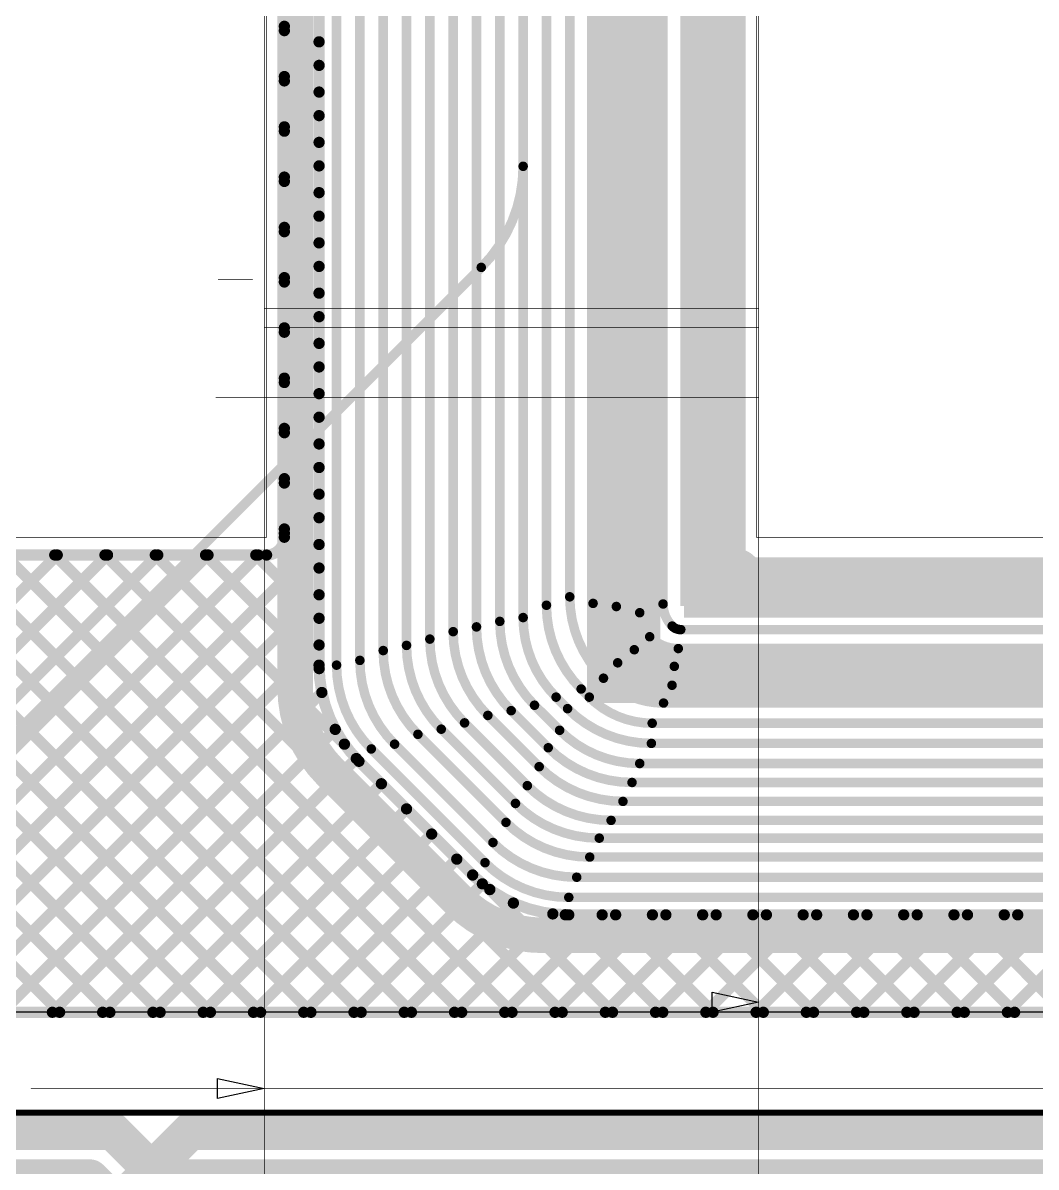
# Model space of a CAD drawing. Header units: millimetres. Extents: x 235 to 830, y 272 to 692.
# Drawn here: x 504.7 to 526.42, y 551.58 to 576.11 of the extents above; entities that cross this region are included whole.
import ezdxf

# ---------------------------------------------------------------- set-up
doc = ezdxf.new("R2010")
doc.units = ezdxf.units.MM
for name, color, linetype in [('BottomLayer', 5, 'Continuous'), ('KeepOutLayer', 6, 'Continuous'), ('Mechanical1', 6, 'Continuous'), ('Mechanical2', 216, 'Continuous'), ('Mechanical4', 56, 'Continuous'), ('TopLayer', 1, 'Continuous')]:
    doc.layers.add(name, color=color, linetype=linetype)

# ---------------------------------------------------------------- blocks, each defined once
blk = doc.blocks.new('ANTENNA_NFC_60MMX30MM_B_1')
at = {"layer": 'BottomLayer', "const_width": 0.8}
for points in [[(-25.272, 14.6), (0, 14.6)], [(0, 14.6), (1, 13.6)], [(1.651, 14.6), (25.272, 14.6)], [(-24.838, 13.6), (-0.492, 13.6)], [(-0.492, 13.6), (0.508, 12.6)], [(1, 13.6), (24.838, 13.6)]]:
    blk.add_lwpolyline(points, dxfattribs=at)
at = {"layer": 'BottomLayer', "const_width": 0.4}
for points in [[(-0.2, 14.6, 1), (0.2, 14.6, 1)], [(-0.2, 14.6, 1), (0.2, 14.6, 1)], [(1.451, 14.6, 1), (1.851, 14.6, 1)], [(-0.692, 13.6, 1), (-0.292, 13.6, 1)], [(-0.692, 13.6, 1), (-0.292, 13.6, 1)], [(0.8, 13.6, 1), (1.2, 13.6, 1)], [(0.8, 13.6, 1), (1.2, 13.6, 1)]]:
    blk.add_lwpolyline(points, format="xyb", close=True, dxfattribs=at)
at = {"layer": 'Mechanical1', "const_width": 0.127}
blk.add_lwpolyline([(-30, 15), (30, 15)], dxfattribs=at)
at = {"layer": 'TopLayer', "const_width": 0.8}
blk.add_lwpolyline([(-1.349, 11.6), (1.651, 14.6)], dxfattribs=at)
at = {"layer": 'TopLayer', "const_width": 0.4}
blk.add_lwpolyline([(1.451, 14.6, 1), (1.851, 14.6, 1)], format="xyb", close=True, dxfattribs=at)

msp = doc.modelspace()

# ---------------------------------------------------------------- linework, layer by layer
at = {"layer": 'BottomLayer'}
msp.add_line((538.934, 554.902), (474.164, 554.902), dxfattribs=at)
at = {"layer": 'BottomLayer', "const_width": 1.016}
msp.add_lwpolyline([(520.811, 563.995, -0.198912), (520.014, 564.325)], format="xyb", dxfattribs=at)
at = {"layer": 'BottomLayer'}
for points, const_width in [([(519.76, 564.325, 1), (520.268, 564.325, 1)], 0.508), ([(520.493, 563.995, 1), (521.128, 563.995, 1)], 0.635), ([(520.557, 563.995, 1), (521.065, 563.995, 1)], 0.508), ([(517.21, 562.166, 1), (517.845, 562.166, 1)], 0.635)]:
    msp.add_lwpolyline(points, format="xyb", close=True, dxfattribs=dict(at, const_width=const_width))
at = {"layer": 'BottomLayer', "const_width": 1.27}
for points in [[(520.811, 563.995), (543.628, 563.995)], [(517.528, 562.166), (542.216, 562.166)]]:
    msp.add_lwpolyline(points, dxfattribs=at)
at = {"layer": 'BottomLayer'}
for points in [[(519.557, 564.02), (520.192, 564.02), (519.557, 597.012), (520.192, 597.012)], [(516.791, 561.531), (518.366, 561.531), (516.791, 587.286), (518.366, 587.286)], [(518.874, 563.36), (520.192, 563.36), (518.874, 585.432), (520.192, 585.432)], [(519.484, 563.36), (543.334, 563.36), (519.484, 564.655), (543.334, 564.655)]]:
    msp.add_solid(points, dxfattribs=at)
at = {"layer": 'KeepOutLayer', "const_width": 0.0127}
for points in [[(509.924, 565.086), (509.924, 600.816)], [(520.424, 565.086), (520.424, 600.816)], [(467.874, 565.086), (509.924, 565.086)], [(520.424, 565.086), (547.474, 565.086)]]:
    msp.add_lwpolyline(points, dxfattribs=at)
at = {"layer": 'KeepOutLayer', "const_width": 0.00635}
for points in [[(509.921, 565.086, 1), (509.927, 565.086, 1)], [(509.921, 565.086, 1), (509.927, 565.086, 1)], [(520.421, 565.086, 1), (520.427, 565.086, 1)], [(520.421, 565.086, 1), (520.427, 565.086, 1)]]:
    msp.add_lwpolyline(points, format="xyb", close=True, dxfattribs=at)
at = {"layer": 'Mechanical1'}
for p, q in [((519.474, 555.331), (520.474, 555.116)), ((519.474, 554.902), (519.474, 555.331)), ((520.474, 555.116), (519.474, 554.902)), ((508.874, 553.484), (509.874, 553.27)), ((508.874, 553.056), (508.874, 553.484)), ((509.874, 553.27), (508.874, 553.056))]:
    msp.add_line(p, q, dxfattribs=at)
at = {"layer": 'Mechanical1', "const_width": 0.0127}
for points in [[(509.874, 520.74), (509.874, 586.24)], [(520.474, 520.74), (520.474, 586.24)], [(508.886, 570.606), (509.623, 570.606)], [(509.874, 569.986), (520.474, 569.986)], [(509.874, 569.586), (520.474, 569.586)], [(508.835, 568.086), (520.474, 568.086)], [(504.874, 553.27), (509.874, 553.27)], [(504.874, 553.27), (515.174, 553.27)], [(515.174, 553.27), (541.926, 553.27)], [(520.474, 553.27), (541.926, 553.27)]]:
    msp.add_lwpolyline(points, dxfattribs=at)
at = {"layer": 'Mechanical1', "const_width": 0.00635}
for points in [[(508.883, 570.606, 1), (508.889, 570.606, 1)], [(509.619, 570.606, 1), (509.626, 570.606, 1)], [(509.871, 569.986, 1), (509.877, 569.986, 1)], [(520.471, 569.986, 1), (520.477, 569.986, 1)], [(509.871, 569.586, 1), (509.877, 569.586, 1)], [(520.471, 569.586, 1), (520.477, 569.586, 1)], [(508.832, 568.086, 1), (508.838, 568.086, 1)], [(520.471, 568.086, 1), (520.477, 568.086, 1)], [(504.871, 553.27, 1), (504.877, 553.27, 1)], [(504.871, 553.27, 1), (504.877, 553.27, 1)], [(509.871, 553.27, 1), (509.877, 553.27, 1)], [(515.171, 553.27, 1), (515.177, 553.27, 1)], [(515.171, 553.27, 1), (515.177, 553.27, 1)], [(520.471, 553.27, 1), (520.477, 553.27, 1)]]:
    msp.add_lwpolyline(points, format="xyb", close=True, dxfattribs=at)
at = {"layer": 'Mechanical2', "const_width": 0.203}
for points in [[(515.424, 573.039), (515.424, 596.803)], [(473.792, 530.137), (514.526, 570.871)]]:
    msp.add_lwpolyline(points, dxfattribs=at)
msp.add_lwpolyline([(515.424, 573.039, -0.198912), (514.526, 570.871)], format="xyb", dxfattribs=at)
at = {"layer": 'Mechanical2', "const_width": 0.102}
for points in [[(515.373, 573.039, 1), (515.475, 573.039, 1)], [(515.373, 573.039, 1), (515.475, 573.039, 1)], [(514.475, 570.871, 1), (514.577, 570.871, 1)], [(514.475, 570.871, 1), (514.577, 570.871, 1)]]:
    msp.add_lwpolyline(points, format="xyb", close=True, dxfattribs=at)
at = {"layer": 'Mechanical4', "const_width": 0.0127}
for points in [[(509.924, 565.086), (509.924, 600.816)], [(520.424, 565.086), (520.424, 600.816)], [(467.874, 565.086), (509.924, 565.086)], [(520.424, 565.086), (547.474, 565.086)]]:
    msp.add_lwpolyline(points, dxfattribs=at)
at = {"layer": 'Mechanical4', "const_width": 0.00635}
for points in [[(509.921, 565.086, 1), (509.927, 565.086, 1)], [(509.921, 565.086, 1), (509.927, 565.086, 1)], [(520.421, 565.086, 1), (520.427, 565.086, 1)], [(520.421, 565.086, 1), (520.427, 565.086, 1)]]:
    msp.add_lwpolyline(points, format="xyb", close=True, dxfattribs=at)
at = {"layer": 'TopLayer'}
msp.add_line((538.934, 554.902), (474.164, 554.902), dxfattribs=at)
for points, const_width in [([(512.424, 562.657), (512.424, 599.516)], 0.203), ([(516.924, 563.668), (516.924, 599.516)], 0.203), ([(510.305, 565.086), (510.305, 598.005)], 0.241), ([(511.424, 562.344), (511.424, 588.935)], 0.203), ([(513.424, 562.902), (513.424, 588.935)], 0.203), ([(514.424, 563.164), (514.424, 588.935)], 0.203), ([(515.424, 563.364), (515.424, 588.935)], 0.203), ([(516.424, 563.809), (516.424, 588.935)], 0.203), ([(517.423, 563.601), (517.423, 588.936)], 0.203), ([(518.424, 563.655), (518.424, 588.935)], 0.203), ([(511.049, 562.344), (511.049, 588.641)], 0.241), ([(511.924, 562.446), (511.924, 588.529)], 0.203), ([(512.924, 562.767), (512.924, 588.529)], 0.203), ([(513.924, 563.062), (513.924, 588.529)], 0.203), ([(514.924, 563.282), (514.924, 588.529)], 0.203), ([(515.924, 563.628), (515.924, 588.529)], 0.203), ([(517.924, 563.468), (517.924, 588.529)], 0.203), ([(510.537, 561.852), (510.537, 585.1)], 0.762), ([(510.305, 576.041), (511.049, 576.785)], 0.241), ([(510.305, 575.947), (511.049, 575.202)], 0.241), ([(510.305, 574.963), (511.049, 575.707)], 0.241), ([(510.305, 574.869), (511.049, 574.125)], 0.241), ([(510.305, 573.885), (511.049, 574.63)], 0.241), ([(510.305, 573.791), (511.049, 573.047)], 0.241), ([(510.305, 572.808), (511.049, 573.552)], 0.241), ([(510.305, 572.714), (511.049, 571.969)], 0.241), ([(510.305, 571.73), (511.049, 572.474)], 0.241), ([(510.305, 571.636), (511.049, 570.892)], 0.241), ([(510.305, 570.652), (511.049, 571.397)], 0.241), ([(510.305, 570.558), (511.049, 569.814)], 0.241), ([(510.305, 569.575), (511.049, 570.319)], 0.241), ([(510.305, 569.481), (511.049, 568.737)], 0.241), ([(510.305, 568.497), (511.049, 569.242)], 0.241), ([(510.305, 568.403), (511.049, 567.659)], 0.241), ([(510.305, 567.42), (511.049, 568.164)], 0.241), ([(510.305, 567.326), (511.049, 566.581)], 0.241), ([(510.305, 566.342), (511.049, 567.086)], 0.241), ([(510.305, 566.248), (511.049, 565.504)], 0.241), ([(510.305, 565.264), (511.049, 566.009)], 0.241), ([(510.305, 565.17), (511.049, 564.426)], 0.241), ([(501.02, 554.902), (511.049, 564.931)], 0.241), ([(468.255, 564.705), (509.924, 564.705)], 0.241), ([(495.632, 554.902), (505.436, 564.705)], 0.241), ([(495.683, 564.705), (505.487, 554.902)], 0.241), ([(496.71, 554.902), (506.513, 564.705)], 0.241), ([(496.761, 564.705), (506.564, 554.902)], 0.241), ([(497.788, 554.902), (507.591, 564.705)], 0.241), ([(497.839, 564.705), (507.642, 554.902)], 0.241), ([(498.865, 554.902), (508.668, 564.705)], 0.241), ([(498.916, 564.705), (508.72, 554.902)], 0.241), ([(499.943, 554.902), (509.746, 564.705)], 0.241), ([(499.994, 564.705), (509.797, 554.902)], 0.241), ([(501.072, 564.705), (510.875, 554.902)], 0.241), ([(502.149, 564.705), (511.952, 554.902)], 0.241), ([(503.227, 564.705), (513.03, 554.902)], 0.241), ([(504.304, 564.705), (514.108, 554.902)], 0.241), ([(505.382, 564.705), (515.185, 554.902)], 0.241), ([(506.46, 564.705), (516.263, 554.902)], 0.241), ([(507.537, 564.705), (511.592, 560.65)], 0.241), ([(508.615, 564.705), (511.05, 562.27)], 0.241), ([(509.693, 564.705), (511.049, 563.348)], 0.241), ([(502.098, 554.902), (511.049, 563.853)], 0.241), ([(518.804, 563.106), (545.998, 563.106)], 0.203), ([(503.176, 554.902), (511.049, 562.776)], 0.241), ([(518.751, 562.699), (545.693, 562.699)], 0.203), ([(518.666, 562.318), (545.47, 562.318)], 0.203), ([(518.617, 561.912), (544.952, 561.912)], 0.203), ([(504.253, 554.902), (511.109, 561.758)], 0.241), ([(516.131, 561.658), (516.377, 561.411)], 0.203), ([(516.668, 561.832), (516.842, 561.658)], 0.203), ([(515.668, 561.485), (516.207, 560.947)], 0.203), ([(518.434, 561.531), (544.418, 561.531)], 0.203), ([(514.668, 561.266), (515.768, 560.167)], 0.203), ([(515.168, 561.368), (515.963, 560.573)], 0.203), ([(505.331, 554.902), (511.396, 560.967)], 0.241), ([(513.668, 560.971), (515.26, 559.379)], 0.203), ([(514.168, 561.106), (515.514, 559.76)], 0.203), ([(518.191, 561.099), (543.716, 561.099)], 0.203), ([(513.168, 560.861), (515.057, 558.973)], 0.203), ([(512.168, 560.548), (514.607, 558.109)], 0.203), ([(512.668, 560.65), (514.777, 558.541)], 0.203), ([(518.173, 560.667), (543.284, 560.667)], 0.203), ([(506.409, 554.902), (511.847, 560.341)], 0.241), ([(511.281, 560.056), (514.041, 557.296)], 0.762), ([(511.904, 560.283), (514.342, 557.845)], 0.241), ([(517.924, 560.235), (542.863, 560.235)], 0.203), ([(507.486, 554.902), (512.385, 559.801)], 0.241), ([(517.759, 559.829), (542.251, 559.829)], 0.203), ([(508.564, 554.902), (512.924, 559.262)], 0.241), ([(517.564, 559.423), (541.881, 559.423)], 0.203), ([(517.31, 559.016), (541.72, 559.016)], 0.203), ([(509.642, 554.902), (513.463, 558.723)], 0.241), ([(517.056, 558.635), (541.277, 558.635)], 0.203), ([(516.853, 558.229), (541.004, 558.229)], 0.203), ([(510.719, 554.902), (514.002, 558.185)], 0.241), ([(516.573, 557.797), (540.551, 557.797)], 0.203), ([(511.797, 554.902), (514.55, 557.655)], 0.241), ([(514.709, 557.533), (517.341, 554.902)], 0.241), ([(512.874, 554.902), (515.216, 557.243)], 0.241), ([(516.403, 557.365), (540.094, 557.365)], 0.203), ([(513.952, 554.902), (516.061, 557.011)], 0.241), ([(515.03, 554.902), (517.118, 556.991)], 0.241), ([(516.107, 554.902), (518.196, 556.991)], 0.241), ([(516.329, 556.992), (518.418, 554.902)], 0.241), ([(516.403, 556.991), (540.094, 556.991)], 0.241), ([(517.185, 554.902), (519.274, 556.991)], 0.241), ([(517.407, 556.991), (519.496, 554.902)], 0.241), ([(518.263, 554.902), (520.351, 556.991)], 0.241), ([(518.485, 556.991), (520.573, 554.902)], 0.241), ([(519.34, 554.902), (521.429, 556.991)], 0.241), ([(519.563, 556.991), (521.651, 554.902)], 0.241), ([(520.418, 554.902), (522.506, 556.991)], 0.241), ([(520.64, 556.991), (522.729, 554.902)], 0.241), ([(521.495, 554.902), (523.584, 556.991)], 0.241), ([(521.718, 556.991), (523.806, 554.902)], 0.241), ([(522.573, 554.902), (524.662, 556.991)], 0.241), ([(522.795, 556.991), (524.884, 554.902)], 0.241), ([(523.651, 554.902), (525.739, 556.991)], 0.241), ([(523.873, 556.991), (525.962, 554.902)], 0.241), ([(524.728, 554.902), (526.817, 556.991)], 0.241), ([(524.951, 556.991), (527.039, 554.902)], 0.241), ([(525.806, 554.902), (527.895, 556.991)], 0.241), ([(526.028, 556.991), (528.117, 554.902)], 0.241), ([(515.837, 556.552), (538.531, 556.552)], 0.762), ([(474.164, 554.902), (538.934, 554.902)], 0.241)]:
    msp.add_lwpolyline(points, dxfattribs=dict(at, const_width=const_width))
for points, const_width in [([(510.245, 576.041, 1), (510.365, 576.041, 1)], 0.121), ([(510.245, 575.947, 1), (510.365, 575.947, 1)], 0.121), ([(510.989, 575.707, 1), (511.11, 575.707, 1)], 0.121), ([(510.989, 575.202, 1), (511.11, 575.202, 1)], 0.121), ([(510.245, 574.963, 1), (510.365, 574.963, 1)], 0.121), ([(510.245, 574.869, 1), (510.365, 574.869, 1)], 0.121), ([(510.989, 574.63, 1), (511.11, 574.63, 1)], 0.121), ([(510.989, 574.125, 1), (511.11, 574.125, 1)], 0.121), ([(510.245, 573.885, 1), (510.365, 573.885, 1)], 0.121), ([(510.245, 573.791, 1), (510.365, 573.791, 1)], 0.121), ([(510.989, 573.552, 1), (511.11, 573.552, 1)], 0.121), ([(510.989, 573.047, 1), (511.11, 573.047, 1)], 0.121), ([(510.245, 572.808, 1), (510.365, 572.808, 1)], 0.121), ([(510.245, 572.714, 1), (510.365, 572.714, 1)], 0.121), ([(510.989, 572.474, 1), (511.11, 572.474, 1)], 0.121), ([(510.989, 571.969, 1), (511.11, 571.969, 1)], 0.121), ([(510.245, 571.73, 1), (510.365, 571.73, 1)], 0.121), ([(510.245, 571.636, 1), (510.365, 571.636, 1)], 0.121), ([(510.989, 571.397, 1), (511.11, 571.397, 1)], 0.121), ([(510.989, 570.892, 1), (511.11, 570.892, 1)], 0.121), ([(510.245, 570.652, 1), (510.365, 570.652, 1)], 0.121), ([(510.245, 570.558, 1), (510.365, 570.558, 1)], 0.121), ([(510.989, 570.319, 1), (511.11, 570.319, 1)], 0.121), ([(510.989, 569.814, 1), (511.11, 569.814, 1)], 0.121), ([(510.245, 569.575, 1), (510.365, 569.575, 1)], 0.121), ([(510.245, 569.481, 1), (510.365, 569.481, 1)], 0.121), ([(510.989, 569.242, 1), (511.11, 569.242, 1)], 0.121), ([(510.989, 568.737, 1), (511.11, 568.737, 1)], 0.121), ([(510.245, 568.497, 1), (510.365, 568.497, 1)], 0.121), ([(510.245, 568.403, 1), (510.365, 568.403, 1)], 0.121), ([(510.989, 568.164, 1), (511.11, 568.164, 1)], 0.121), ([(510.989, 567.659, 1), (511.11, 567.659, 1)], 0.121), ([(510.245, 567.42, 1), (510.365, 567.42, 1)], 0.121), ([(510.245, 567.326, 1), (510.365, 567.326, 1)], 0.121), ([(510.989, 567.086, 1), (511.11, 567.086, 1)], 0.121), ([(510.989, 566.581, 1), (511.11, 566.581, 1)], 0.121), ([(510.245, 566.342, 1), (510.365, 566.342, 1)], 0.121), ([(510.245, 566.248, 1), (510.365, 566.248, 1)], 0.121), ([(510.989, 566.009, 1), (511.11, 566.009, 1)], 0.121), ([(510.989, 565.504, 1), (511.11, 565.504, 1)], 0.121), ([(510.245, 565.264, 1), (510.365, 565.264, 1)], 0.121), ([(510.245, 565.17, 1), (510.365, 565.17, 1)], 0.121), ([(510.245, 565.086, 1), (510.365, 565.086, 1)], 0.121), ([(510.245, 565.086, 1), (510.365, 565.086, 1)], 0.121), ([(510.245, 565.086, 1), (510.365, 565.086, 1)], 0.121), ([(510.989, 564.931, 1), (511.11, 564.931, 1)], 0.121), ([(505.322, 564.705, 1), (505.442, 564.705, 1)], 0.121), ([(505.375, 564.705, 1), (505.496, 564.705, 1)], 0.121), ([(506.399, 564.705, 1), (506.52, 564.705, 1)], 0.121), ([(506.453, 564.705, 1), (506.574, 564.705, 1)], 0.121), ([(507.477, 564.705, 1), (507.598, 564.705, 1)], 0.121), ([(507.53, 564.705, 1), (507.651, 564.705, 1)], 0.121), ([(508.555, 564.705, 1), (508.675, 564.705, 1)], 0.121), ([(508.608, 564.705, 1), (508.729, 564.705, 1)], 0.121), ([(509.632, 564.705, 1), (509.753, 564.705, 1)], 0.121), ([(509.686, 564.705, 1), (509.806, 564.705, 1)], 0.121), ([(509.864, 564.705, 1), (509.984, 564.705, 1)], 0.121), ([(509.864, 564.705, 1), (509.984, 564.705, 1)], 0.121), ([(509.864, 564.705, 1), (509.984, 564.705, 1)], 0.121), ([(510.989, 564.426, 1), (511.11, 564.426, 1)], 0.121), ([(510.989, 563.853, 1), (511.11, 563.853, 1)], 0.121), ([(515.873, 563.628, 1), (515.975, 563.628, 1)], 0.102), ([(515.873, 563.628, 1), (515.975, 563.628, 1)], 0.102), ([(516.373, 563.809, 1), (516.475, 563.809, 1)], 0.102), ([(516.373, 563.809, 1), (516.475, 563.809, 1)], 0.102), ([(516.873, 563.668, 1), (516.975, 563.668, 1)], 0.102), ([(516.873, 563.668, 1), (516.975, 563.668, 1)], 0.102), ([(518.373, 563.655, 1), (518.475, 563.655, 1)], 0.102), ([(518.373, 563.655, 1), (518.475, 563.655, 1)], 0.102), ([(517.372, 563.601, 1), (517.474, 563.601, 1)], 0.102), ([(517.372, 563.601, 1), (517.474, 563.601, 1)], 0.102), ([(517.873, 563.468, 1), (517.975, 563.468, 1)], 0.102), ([(517.873, 563.468, 1), (517.975, 563.468, 1)], 0.102), ([(510.989, 563.348, 1), (511.11, 563.348, 1)], 0.121), ([(514.373, 563.164, 1), (514.475, 563.164, 1)], 0.102), ([(514.373, 563.164, 1), (514.475, 563.164, 1)], 0.102), ([(514.873, 563.282, 1), (514.975, 563.282, 1)], 0.102), ([(514.873, 563.282, 1), (514.975, 563.282, 1)], 0.102), ([(515.373, 563.364, 1), (515.475, 563.364, 1)], 0.102), ([(515.373, 563.364, 1), (515.475, 563.364, 1)], 0.102), ([(518.569, 563.182, 1), (518.67, 563.182, 1)], 0.102), ([(518.569, 563.182, 1), (518.67, 563.182, 1)], 0.102), ([(513.373, 562.902, 1), (513.475, 562.902, 1)], 0.102), ([(513.373, 562.902, 1), (513.475, 562.902, 1)], 0.102), ([(513.873, 563.062, 1), (513.975, 563.062, 1)], 0.102), ([(513.873, 563.062, 1), (513.975, 563.062, 1)], 0.102), ([(518.087, 562.953, 1), (518.188, 562.953, 1)], 0.102), ([(518.087, 562.953, 1), (518.188, 562.953, 1)], 0.102), ([(518.753, 563.106, 1), (518.855, 563.106, 1)], 0.102), ([(518.753, 563.106, 1), (518.855, 563.106, 1)], 0.102), ([(510.989, 562.776, 1), (511.11, 562.776, 1)], 0.121), ([(512.373, 562.657, 1), (512.475, 562.657, 1)], 0.102), ([(512.373, 562.657, 1), (512.475, 562.657, 1)], 0.102), ([(512.873, 562.767, 1), (512.975, 562.767, 1)], 0.102), ([(512.873, 562.767, 1), (512.975, 562.767, 1)], 0.102), ([(517.756, 562.674, 1), (517.858, 562.674, 1)], 0.102), ([(517.756, 562.674, 1), (517.858, 562.674, 1)], 0.102), ([(518.7, 562.699, 1), (518.801, 562.699, 1)], 0.102), ([(518.7, 562.699, 1), (518.801, 562.699, 1)], 0.102), ([(511.873, 562.446, 1), (511.975, 562.446, 1)], 0.102), ([(511.873, 562.446, 1), (511.975, 562.446, 1)], 0.102), ([(517.401, 562.394, 1), (517.502, 562.394, 1)], 0.102), ([(517.401, 562.394, 1), (517.502, 562.394, 1)], 0.102), ([(510.989, 562.344, 1), (511.11, 562.344, 1)], 0.121), ([(510.989, 562.344, 1), (511.11, 562.344, 1)], 0.121), ([(510.99, 562.27, 1), (511.111, 562.27, 1)], 0.121), ([(511.373, 562.344, 1), (511.475, 562.344, 1)], 0.102), ([(511.373, 562.344, 1), (511.475, 562.344, 1)], 0.102), ([(518.615, 562.318, 1), (518.716, 562.318, 1)], 0.102), ([(518.615, 562.318, 1), (518.716, 562.318, 1)], 0.102), ([(510.346, 561.852, 1), (510.727, 561.852, 1)], 0.381), ([(510.346, 561.852, 1), (510.727, 561.852, 1)], 0.381), ([(517.096, 562.064, 1), (517.198, 562.064, 1)], 0.102), ([(517.096, 562.064, 1), (517.198, 562.064, 1)], 0.102), ([(518.566, 561.912, 1), (518.667, 561.912, 1)], 0.102), ([(518.566, 561.912, 1), (518.667, 561.912, 1)], 0.102), ([(511.049, 561.758, 1), (511.169, 561.758, 1)], 0.121), ([(516.08, 561.658, 1), (516.182, 561.658, 1)], 0.102), ([(516.08, 561.658, 1), (516.182, 561.658, 1)], 0.102), ([(516.617, 561.832, 1), (516.719, 561.832, 1)], 0.102), ([(516.617, 561.832, 1), (516.719, 561.832, 1)], 0.102), ([(516.791, 561.658, 1), (516.893, 561.658, 1)], 0.102), ([(516.791, 561.658, 1), (516.893, 561.658, 1)], 0.102), ([(515.617, 561.485, 1), (515.719, 561.485, 1)], 0.102), ([(515.617, 561.485, 1), (515.719, 561.485, 1)], 0.102), ([(518.384, 561.531, 1), (518.485, 561.531, 1)], 0.102), ([(518.384, 561.531, 1), (518.485, 561.531, 1)], 0.102), ([(514.617, 561.266, 1), (514.719, 561.266, 1)], 0.102), ([(514.617, 561.266, 1), (514.719, 561.266, 1)], 0.102), ([(515.117, 561.368, 1), (515.219, 561.368, 1)], 0.102), ([(515.117, 561.368, 1), (515.219, 561.368, 1)], 0.102), ([(516.327, 561.411, 1), (516.428, 561.411, 1)], 0.102), ([(516.327, 561.411, 1), (516.428, 561.411, 1)], 0.102), ([(511.335, 560.967, 1), (511.456, 560.967, 1)], 0.121), ([(513.617, 560.971, 1), (513.719, 560.971, 1)], 0.102), ([(513.617, 560.971, 1), (513.719, 560.971, 1)], 0.102), ([(514.117, 561.106, 1), (514.219, 561.106, 1)], 0.102), ([(514.117, 561.106, 1), (514.219, 561.106, 1)], 0.102), ([(516.156, 560.947, 1), (516.258, 560.947, 1)], 0.102), ([(516.156, 560.947, 1), (516.258, 560.947, 1)], 0.102), ([(518.14, 561.099, 1), (518.242, 561.099, 1)], 0.102), ([(518.14, 561.099, 1), (518.242, 561.099, 1)], 0.102), ([(513.117, 560.861, 1), (513.219, 560.861, 1)], 0.102), ([(513.117, 560.861, 1), (513.219, 560.861, 1)], 0.102), ([(511.532, 560.65, 1), (511.653, 560.65, 1)], 0.121), ([(512.117, 560.548, 1), (512.219, 560.548, 1)], 0.102), ([(512.117, 560.548, 1), (512.219, 560.548, 1)], 0.102), ([(512.617, 560.65, 1), (512.719, 560.65, 1)], 0.102), ([(512.617, 560.65, 1), (512.719, 560.65, 1)], 0.102), ([(515.912, 560.573, 1), (516.013, 560.573, 1)], 0.102), ([(515.912, 560.573, 1), (516.013, 560.573, 1)], 0.102), ([(518.123, 560.667, 1), (518.224, 560.667, 1)], 0.102), ([(518.123, 560.667, 1), (518.224, 560.667, 1)], 0.102), ([(511.09, 560.056, 1), (511.471, 560.056, 1)], 0.381), ([(511.09, 560.056, 1), (511.471, 560.056, 1)], 0.381), ([(511.787, 560.341, 1), (511.908, 560.341, 1)], 0.121), ([(511.843, 560.283, 1), (511.963, 560.283, 1)], 0.121), ([(511.843, 560.283, 1), (511.964, 560.283, 1)], 0.121), ([(517.873, 560.235, 1), (517.975, 560.235, 1)], 0.102), ([(517.873, 560.235, 1), (517.975, 560.235, 1)], 0.102), ([(515.717, 560.167, 1), (515.819, 560.167, 1)], 0.102), ([(515.717, 560.167, 1), (515.819, 560.167, 1)], 0.102), ([(512.325, 559.801, 1), (512.446, 559.801, 1)], 0.121), ([(515.463, 559.76, 1), (515.565, 559.76, 1)], 0.102), ([(515.463, 559.76, 1), (515.565, 559.76, 1)], 0.102), ([(517.708, 559.829, 1), (517.81, 559.829, 1)], 0.102), ([(517.708, 559.829, 1), (517.81, 559.829, 1)], 0.102), ([(512.864, 559.262, 1), (512.984, 559.262, 1)], 0.121), ([(515.209, 559.379, 1), (515.311, 559.379, 1)], 0.102), ([(515.209, 559.379, 1), (515.311, 559.379, 1)], 0.102), ([(517.513, 559.423, 1), (517.615, 559.423, 1)], 0.102), ([(517.513, 559.423, 1), (517.615, 559.423, 1)], 0.102), ([(515.006, 558.973, 1), (515.107, 558.973, 1)], 0.102), ([(515.006, 558.973, 1), (515.107, 558.973, 1)], 0.102), ([(517.259, 559.016, 1), (517.361, 559.016, 1)], 0.102), ([(517.259, 559.016, 1), (517.361, 559.016, 1)], 0.102), ([(513.403, 558.723, 1), (513.523, 558.723, 1)], 0.121), ([(514.726, 558.541, 1), (514.828, 558.541, 1)], 0.102), ([(514.726, 558.541, 1), (514.828, 558.541, 1)], 0.102), ([(517.005, 558.635, 1), (517.107, 558.635, 1)], 0.102), ([(517.005, 558.635, 1), (517.107, 558.635, 1)], 0.102), ([(516.802, 558.229, 1), (516.903, 558.229, 1)], 0.102), ([(516.802, 558.229, 1), (516.903, 558.229, 1)], 0.102), ([(513.941, 558.185, 1), (514.062, 558.185, 1)], 0.121), ([(514.556, 558.109, 1), (514.658, 558.109, 1)], 0.102), ([(514.556, 558.109, 1), (514.658, 558.109, 1)], 0.102), ([(514.281, 557.845, 1), (514.402, 557.845, 1)], 0.121), ([(514.282, 557.844, 1), (514.402, 557.844, 1)], 0.121), ([(516.522, 557.797, 1), (516.624, 557.797, 1)], 0.102), ([(516.522, 557.797, 1), (516.624, 557.797, 1)], 0.102), ([(513.85, 557.296, 1), (514.231, 557.296, 1)], 0.381), ([(513.85, 557.296, 1), (514.231, 557.296, 1)], 0.381), ([(514.49, 557.655, 1), (514.61, 557.655, 1)], 0.121), ([(514.649, 557.533, 1), (514.77, 557.533, 1)], 0.121), ([(515.155, 557.243, 1), (515.276, 557.243, 1)], 0.121), ([(516.352, 557.365, 1), (516.454, 557.365, 1)], 0.102), ([(516.352, 557.365, 1), (516.454, 557.365, 1)], 0.102), ([(516, 557.011, 1), (516.121, 557.011, 1)], 0.121), ([(516.268, 556.992, 1), (516.389, 556.992, 1)], 0.121), ([(516.343, 556.991, 1), (516.463, 556.991, 1)], 0.121), ([(516.343, 556.991, 1), (516.463, 556.991, 1)], 0.121), ([(517.058, 556.991, 1), (517.179, 556.991, 1)], 0.121), ([(517.347, 556.991, 1), (517.468, 556.991, 1)], 0.121), ([(518.136, 556.991, 1), (518.256, 556.991, 1)], 0.121), ([(518.425, 556.991, 1), (518.545, 556.991, 1)], 0.121), ([(519.213, 556.991, 1), (519.334, 556.991, 1)], 0.121), ([(519.502, 556.991, 1), (519.623, 556.991, 1)], 0.121), ([(520.291, 556.991, 1), (520.411, 556.991, 1)], 0.121), ([(520.58, 556.991, 1), (520.7, 556.991, 1)], 0.121), ([(521.368, 556.991, 1), (521.489, 556.991, 1)], 0.121), ([(521.657, 556.991, 1), (521.778, 556.991, 1)], 0.121), ([(522.446, 556.991, 1), (522.567, 556.991, 1)], 0.121), ([(522.735, 556.991, 1), (522.856, 556.991, 1)], 0.121), ([(523.524, 556.991, 1), (523.644, 556.991, 1)], 0.121), ([(523.813, 556.991, 1), (523.933, 556.991, 1)], 0.121), ([(524.601, 556.991, 1), (524.722, 556.991, 1)], 0.121), ([(524.89, 556.991, 1), (525.011, 556.991, 1)], 0.121), ([(525.679, 556.991, 1), (525.8, 556.991, 1)], 0.121), ([(525.968, 556.991, 1), (526.089, 556.991, 1)], 0.121), ([(515.646, 556.552, 1), (516.027, 556.552, 1)], 0.381), ([(515.646, 556.552, 1), (516.027, 556.552, 1)], 0.381), ([(505.271, 554.902, 1), (505.391, 554.902, 1)], 0.121), ([(505.426, 554.902, 1), (505.547, 554.902, 1)], 0.121), ([(506.348, 554.902, 1), (506.469, 554.902, 1)], 0.121), ([(506.504, 554.902, 1), (506.625, 554.902, 1)], 0.121), ([(507.426, 554.902, 1), (507.547, 554.902, 1)], 0.121), ([(507.582, 554.902, 1), (507.702, 554.902, 1)], 0.121), ([(508.504, 554.902, 1), (508.624, 554.902, 1)], 0.121), ([(508.659, 554.902, 1), (508.78, 554.902, 1)], 0.121), ([(509.581, 554.902, 1), (509.702, 554.902, 1)], 0.121), ([(509.737, 554.902, 1), (509.857, 554.902, 1)], 0.121), ([(510.659, 554.902, 1), (510.779, 554.902, 1)], 0.121), ([(510.814, 554.902, 1), (510.935, 554.902, 1)], 0.121), ([(511.736, 554.902, 1), (511.857, 554.902, 1)], 0.121), ([(511.892, 554.902, 1), (512.013, 554.902, 1)], 0.121), ([(512.814, 554.902, 1), (512.935, 554.902, 1)], 0.121), ([(512.97, 554.902, 1), (513.09, 554.902, 1)], 0.121), ([(513.892, 554.902, 1), (514.012, 554.902, 1)], 0.121), ([(514.047, 554.902, 1), (514.168, 554.902, 1)], 0.121), ([(514.969, 554.902, 1), (515.09, 554.902, 1)], 0.121), ([(515.125, 554.902, 1), (515.246, 554.902, 1)], 0.121), ([(516.047, 554.902, 1), (516.168, 554.902, 1)], 0.121), ([(516.203, 554.902, 1), (516.323, 554.902, 1)], 0.121), ([(517.125, 554.902, 1), (517.245, 554.902, 1)], 0.121), ([(517.28, 554.902, 1), (517.401, 554.902, 1)], 0.121), ([(518.202, 554.902, 1), (518.323, 554.902, 1)], 0.121), ([(518.358, 554.902, 1), (518.479, 554.902, 1)], 0.121), ([(519.28, 554.902, 1), (519.401, 554.902, 1)], 0.121), ([(519.436, 554.902, 1), (519.556, 554.902, 1)], 0.121), ([(520.357, 554.902, 1), (520.478, 554.902, 1)], 0.121), ([(520.513, 554.902, 1), (520.634, 554.902, 1)], 0.121), ([(521.435, 554.902, 1), (521.556, 554.902, 1)], 0.121), ([(521.591, 554.902, 1), (521.711, 554.902, 1)], 0.121), ([(522.513, 554.902, 1), (522.633, 554.902, 1)], 0.121), ([(522.668, 554.902, 1), (522.789, 554.902, 1)], 0.121), ([(523.59, 554.902, 1), (523.711, 554.902, 1)], 0.121), ([(523.746, 554.902, 1), (523.867, 554.902, 1)], 0.121), ([(524.668, 554.902, 1), (524.789, 554.902, 1)], 0.121), ([(524.824, 554.902, 1), (524.944, 554.902, 1)], 0.121), ([(525.746, 554.902, 1), (525.866, 554.902, 1)], 0.121), ([(525.901, 554.902, 1), (526.022, 554.902, 1)], 0.121)]:
    msp.add_lwpolyline(points, format="xyb", close=True, dxfattribs=dict(at, const_width=const_width))
for points, const_width in [([(510.305, 565.086, -0.414214), (509.924, 564.705)], 0.241), ([(510.305, 565.086, -0.414214), (509.924, 564.705)], 0.241), ([(516.668, 561.832, -0.198912), (515.924, 563.628)], 0.203), ([(517.147, 562.064, -0.198912), (516.424, 563.809)], 0.203), ([(517.452, 562.394, -0.198912), (516.924, 563.668)], 0.203), ([(518.62, 563.182, -0.198698), (518.424, 563.655)], 0.203), ([(517.807, 562.674, -0.198912), (517.423, 563.601)], 0.203), ([(518.137, 562.953, -0.198912), (517.924, 563.468)], 0.203), ([(515.168, 561.368, -0.198912), (514.424, 563.164)], 0.203), ([(515.668, 561.485, -0.198912), (514.924, 563.282)], 0.203), ([(516.131, 561.658, -0.198912), (515.424, 563.364)], 0.203), ([(518.804, 563.106, -0.199463), (518.62, 563.182)], 0.203), ([(514.168, 561.106, -0.198912), (513.424, 562.902)], 0.203), ([(514.668, 561.266, -0.198912), (513.924, 563.062)], 0.203), ([(518.751, 562.699, -0.198912), (518.137, 562.953)], 0.203), ([(513.168, 560.861, -0.198912), (512.424, 562.657)], 0.203), ([(513.668, 560.971, -0.198912), (512.924, 562.767)], 0.203), ([(518.666, 562.318, -0.198912), (517.807, 562.674)], 0.203), ([(512.668, 560.65, -0.198912), (511.924, 562.446)], 0.203), ([(518.617, 561.912, -0.198912), (517.452, 562.394)], 0.203), ([(511.903, 560.283, -0.198912), (511.049, 562.344)], 0.241), ([(512.168, 560.548, -0.198912), (511.424, 562.344)], 0.203), ([(511.281, 560.056, -0.198912), (510.537, 561.852)], 0.762), ([(518.434, 561.531, -0.198912), (517.147, 562.064)], 0.203), ([(518.191, 561.099, -0.198912), (516.842, 561.658)], 0.203), ([(518.173, 560.667, -0.198912), (516.377, 561.411)], 0.203), ([(517.924, 560.235, -0.198912), (516.207, 560.947)], 0.203), ([(517.759, 559.829, -0.198912), (515.963, 560.573)], 0.203), ([(517.564, 559.423, -0.198912), (515.768, 560.167)], 0.203), ([(517.31, 559.016, -0.198912), (515.514, 559.76)], 0.203), ([(517.056, 558.635, -0.198912), (515.26, 559.379)], 0.203), ([(516.853, 558.229, -0.198912), (515.057, 558.973)], 0.203), ([(516.573, 557.797, -0.198912), (514.777, 558.541)], 0.203), ([(516.403, 557.365, -0.198912), (514.607, 558.109)], 0.203), ([(516.403, 556.991, -0.198912), (514.342, 557.844)], 0.241), ([(515.837, 556.552, -0.198912), (514.041, 557.296)], 0.762)]:
    msp.add_lwpolyline(points, format="xyb", dxfattribs=dict(at, const_width=const_width))
for points in [[(518.795, 563.614), (519.353, 563.614), (518.795, 596.874), (519.353, 596.874)], [(519.557, 564.452), (520.192, 564.452), (519.557, 597.012), (520.192, 597.012)]]:
    msp.add_solid(points, dxfattribs=at)

# ---------------------------------------------------------------- block references
msp.add_blockref('ANTENNA_NFC_60MMX30MM_B_1', (506.631, 537.748))

doc.saveas('drawing.dxf')
